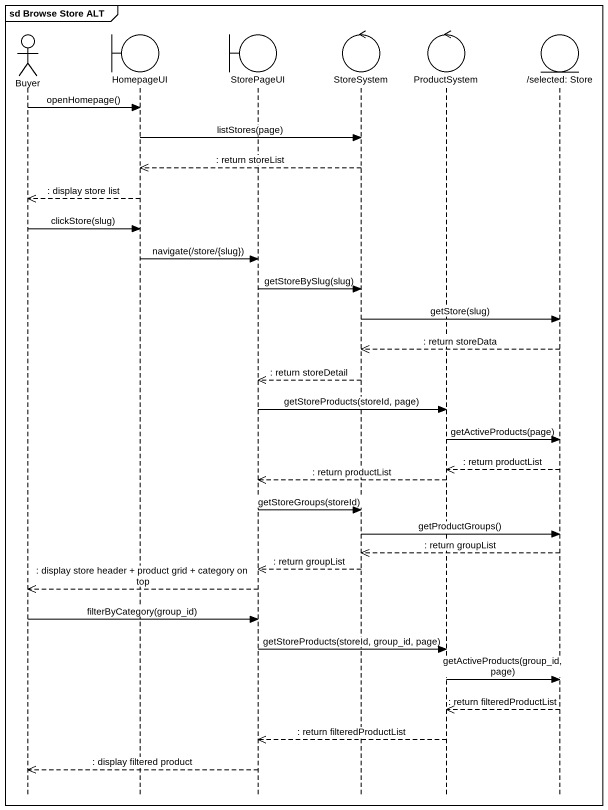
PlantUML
@startuml
mainframe sd Browse Store ALT
hide footbox
actor Buyer
boundary HomepageUI
boundary StorePageUI
control StoreSystem
control ProductSystem
entity "/selected: Store" as selected_Store

Buyer -> HomepageUI : openHomepage()
HomepageUI -> StoreSystem : listStores(page)
StoreSystem -->> HomepageUI : : return storeList
HomepageUI -->> Buyer : : display store list
Buyer -> HomepageUI : clickStore(slug)
HomepageUI -> StorePageUI : navigate(/store/{slug})
StorePageUI -> StoreSystem : getStoreBySlug(slug)
StoreSystem -> selected_Store : getStore(slug)
selected_Store -->> StoreSystem : : return storeData
StoreSystem -->> StorePageUI : : return storeDetail
StorePageUI -> ProductSystem : getStoreProducts(storeId, page)
ProductSystem -> selected_Store : getActiveProducts(page)
selected_Store -->> ProductSystem : : return productList
ProductSystem -->> StorePageUI : : return productList
StorePageUI -> StoreSystem : getStoreGroups(storeId)
StoreSystem -> selected_Store : getProductGroups()
selected_Store -->> StoreSystem : : return groupList
StoreSystem -->> StorePageUI : : return groupList
StorePageUI -->> Buyer : : display store header + product grid + category on top
Buyer -> StorePageUI : filterByCategory(group_id)
StorePageUI -> ProductSystem : getStoreProducts(storeId, group_id, page)
ProductSystem -> selected_Store : getActiveProducts(group_id, page)
selected_Store -->> ProductSystem : : return filteredProductList
ProductSystem -->> StorePageUI : : return filteredProductList
StorePageUI -->> Buyer : : display filtered product
@enduml
